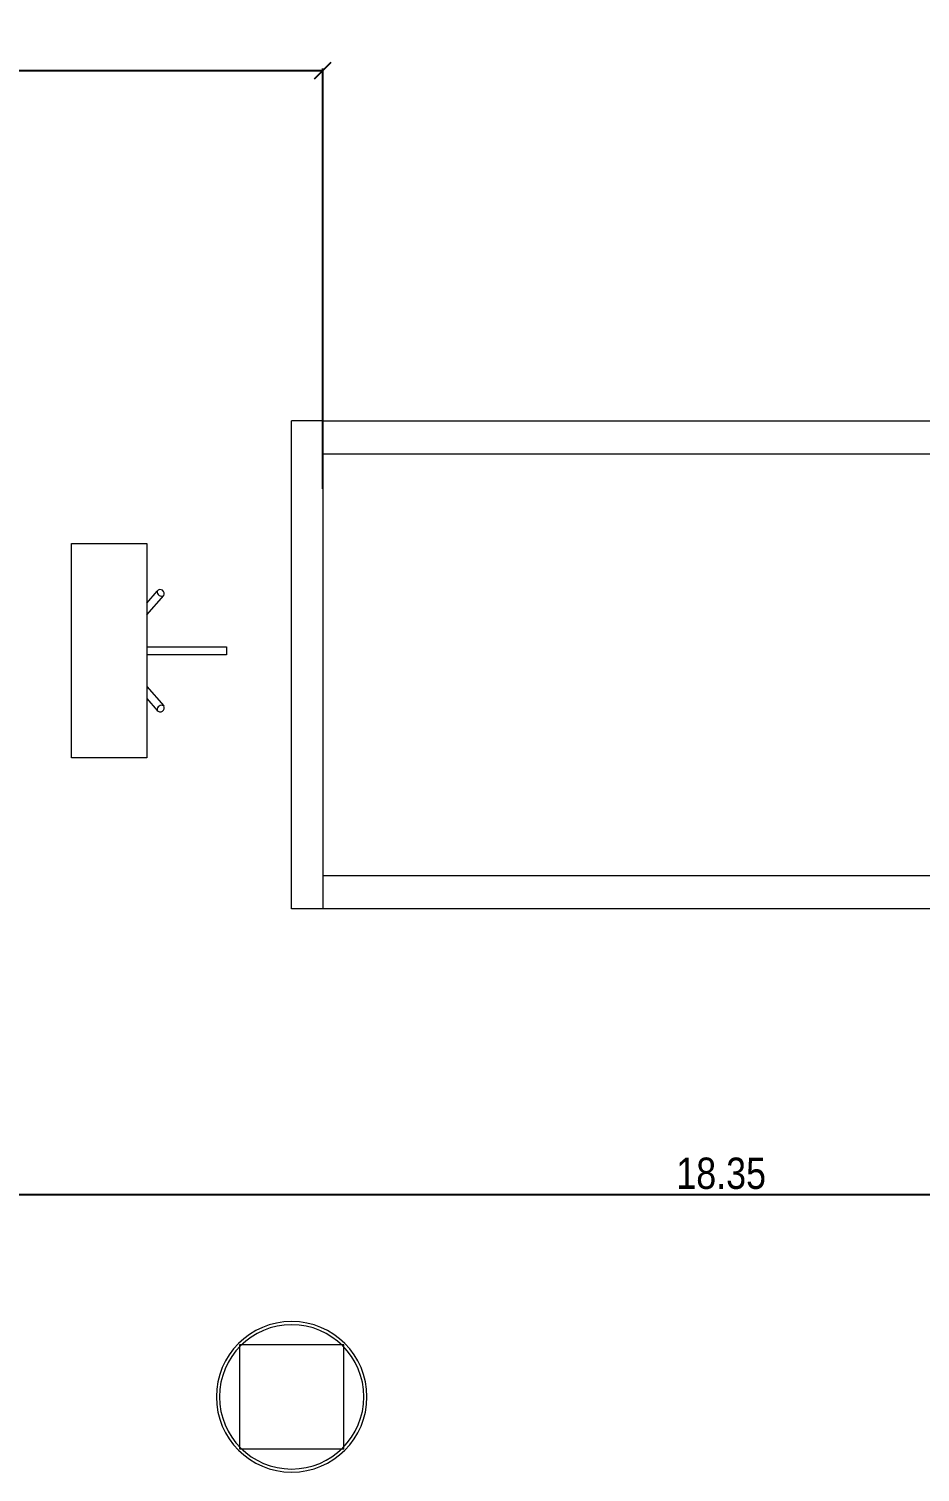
# Model space of a CAD drawing. Header units: millimetres. Extents: x 182 to 305, y 81 to 164.
# Drawn here: x 248.58 to 252.85, y 101.89 to 108.81 of the extents above; entities that cross this region are included whole.
import ezdxf

# ---------------------------------------------------------------- set-up
doc = ezdxf.new("R2010")
doc.units = ezdxf.units.MM
for name, color, linetype, lineweight in [('A-DOORSYM', 7, 'Continuous', 9), ('A-FLOROTM', 7, 'Continuous', 9), ('A-WALL', 7, 'Continuous', 9), ('DIMENSION', 1, 'Continuous', 25), ('S-COLSPRM', 7, 'Continuous', 9)]:
    doc.layers.add(name, color=color, linetype=linetype, lineweight=lineweight)
doc.layers.add('estructura', color=7, linetype='Continuous')
doc.styles.add('ARIALNARROW', font='ARIALN.TTF')
doc.dimstyles.new('C', dxfattribs={"dimscale": 1.5, "dimtxt": 0.15, "dimasz": 0.08, "dimexe": 0.01, "dimexo": 0, "dimgap": 0.025, "dimtad": 1, "dimzin": 0, "dimdsep": 46, "dimtxsty": 'ARIALNARROW', "dimblk": 'OBLIQUE', "dimcen": 0, "dimclrd": 256, "dimclre": 256, "dimclrt": 256, "dimadec": 0, "dimazin": 0, "dimtfac": 1.666667, "dimtofl": 0, "dimtmove": 0, "dimatfit": 0, "dimldrblk": 'OBLIQUE', "dimfxl": 0.1, "dimtolj": 1, "dimtzin": 0, "dimarcsym": 0})

# ---------------------------------------------------------------- blocks, each defined once
blk = doc.blocks.new('_Oblique')
at = {"layer": 'estructura', "color": 0, "lineweight": -2}
blk.add_line((-0.5, -0.5), (0.5, 0.5), dxfattribs=at)
blk = doc.blocks.new('*D29')
at = {"layer": 'Defpoints', "color": 0}
for p in [(261.068916, 103.926042), (242.722606, 103.2242), (261.068916, 103.2242)]:
    blk.add_point(p, dxfattribs=at)
at = {"layer": 'DIMENSION', "lineweight": -2}
for p, q in [((261.068916, 103.926042), (261.068916, 103.2142)), ((242.722606, 103.2242), (242.722606, 103.2342)), ((242.722606, 103.2242), (261.068916, 103.2242))]:
    blk.add_line(p, q, dxfattribs=at)
at = {"layer": 'DIMENSION', "lineweight": -2, "xscale": 0.08, "yscale": 0.08, "zscale": 0.08, "rotation": 180}
blk.add_blockref('_Oblique', (242.722606, 103.2242), dxfattribs=at)
at = {"layer": 'DIMENSION', "lineweight": -2, "xscale": 0.08, "yscale": 0.08, "zscale": 0.08}
blk.add_blockref('_Oblique', (261.068916, 103.2242), dxfattribs=at)
at = {"layer": 'DIMENSION', "insert": (251.895761, 103.325777), "char_height": 0.15, "attachment_point": 5, "style": 'ARIALNARROW'}
blk.add_mtext('\\A1;18.35', dxfattribs=at)
blk = doc.blocks.new('*D54')
at = {"layer": 'Defpoints', "color": 0}
for p in [(249.986106, 108.614648), (242.722606, 107.714648), (249.986106, 106.60825)]:
    blk.add_point(p, dxfattribs=at)
at = {"layer": 'DIMENSION', "lineweight": -2}
for p, q in [((242.722606, 107.714648), (242.722606, 108.624648)), ((242.722606, 108.614648), (249.986106, 108.614648)), ((249.986106, 106.60825), (249.986106, 108.624648))]:
    blk.add_line(p, q, dxfattribs=at)
at = {"layer": 'DIMENSION', "lineweight": -2, "xscale": 0.08, "yscale": 0.08, "zscale": 0.08, "rotation": 180}
blk.add_blockref('_Oblique', (242.722606, 108.614648), dxfattribs=at)
at = {"layer": 'DIMENSION', "lineweight": -2, "xscale": 0.08, "yscale": 0.08, "zscale": 0.08}
blk.add_blockref('_Oblique', (249.986106, 108.614648), dxfattribs=at)
at = {"layer": 'DIMENSION', "insert": (246.354356, 108.716225), "char_height": 0.15, "attachment_point": 5, "style": 'ARIALNARROW'}
blk.add_mtext('\\A1;7.26', dxfattribs=at)

msp = doc.modelspace()

# ---------------------------------------------------------------- linework, layer by layer
at = {"layer": 'A-DOORSYM', "color": 252}
for p, q in [((248.780556, 105.318298), (248.780556, 106.346998)), ((248.780556, 106.346998), (249.142506, 106.346998)), ((249.142506, 106.346998), (249.142506, 105.318298)), ((249.142506, 106.061248), (249.19057, 106.118674)), ((249.142506, 106.004098), (249.223241, 106.096973)), ((249.142506, 105.851698), (249.523506, 105.851698)), ((249.523506, 105.851698), (249.523506, 105.813508)), ((249.523506, 105.813508), (249.142506, 105.813508)), ((249.142506, 105.661198), (249.223241, 105.568324)), ((249.142506, 105.604048), (249.19057, 105.546623)), ((249.142506, 105.318298), (248.780556, 105.318298))]:
    msp.add_line(p, q, dxfattribs=at)
for centre, radius, start, end in [((249.212743, 106.116612), 0.022269, 174.686836, 298.126408), ((249.205701, 106.10601), 0.019731, 332.741883, 140.071361), ((249.212743, 105.548685), 0.022269, 61.873592, 185.313164), ((249.205701, 105.559287), 0.019731, 219.928639, 27.258117)]:
    msp.add_arc(centre, radius, start, end, dxfattribs=at)
at = {"layer": 'A-FLOROTM', "color": 252}
for p, q in [((249.986106, 106.934648), (260.485706, 106.934648)), ((260.648206, 106.774648), (249.986106, 106.774648)), ((249.986106, 104.754648), (260.648206, 104.754648)), ((260.485706, 104.594648), (249.986106, 104.594648))]:
    msp.add_line(p, q, dxfattribs=at)
at = {"layer": 'A-WALL', "color": 252}
for p, q in [((249.836106, 104.594648), (249.836106, 106.934648)), ((249.986106, 106.934648), (249.836106, 106.934648)), ((249.986106, 106.934648), (249.986106, 104.594648)), ((249.986106, 104.594648), (249.836106, 104.594648))]:
    msp.add_line(p, q, dxfattribs=at)
at = {"layer": 'A-WALL', "color": 252, "lineweight": 18}
for radius, start, end in [(0.361053, 0, 180), (0.346053, 0, 180), (0.361053, 180, 0), (0.346053, 180, 0)]:
    msp.add_arc((249.836106, 102.254648), radius, start, end, dxfattribs=at)
at = {"layer": 'S-COLSPRM', "color": 252}
for p, q in [((250.086106, 102.504648), (249.586106, 102.504648)), ((249.586106, 102.504648), (249.586106, 102.004648)), ((250.086106, 102.004648), (250.086106, 102.504648)), ((249.586106, 102.004648), (250.086106, 102.004648))]:
    msp.add_line(p, q, dxfattribs=at)

# ---------------------------------------------------------------- dimensions: what is measured, and where the dimension line sits
at = {"layer": 'DIMENSION'}
for base, p1, p2, picture, middle in [((249.986106, 108.614648), (242.722606, 107.714648), (249.986106, 106.60825), '*D54', (246.354356, 108.716225)), ((261.068916, 103.2242), (242.722606, 103.2242), (261.068916, 103.926042, -857.801988), '*D29', (251.895761, 103.325777))]:
    dim = msp.add_linear_dim(base=base, p1=p1, p2=p2, dimstyle='C', override={"dimscale": 1, "dimlfac": 1, "dimtxsty": 'ARIALNARROW', "dimtolj": 1}, dxfattribs=at)
    dim.commit()
    dim.dimension.update_dxf_attribs({"geometry": picture, "text_midpoint": middle})

doc.saveas('drawing.dxf')
